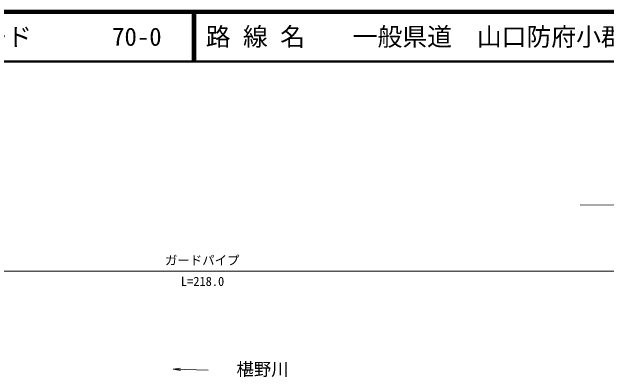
# Model space of a CAD drawing. Units: millimetres, scale not verified. Extents: x 40000 to 680000, y 20000 to 380000.
# Drawn here: x 141341 to 261006, y 306444 to 380000 of the extents above; entities that cross this region are included whole.
import ezdxf
from ezdxf.enums import TextEntityAlignment as Align

# ---------------------------------------------------------------- set-up
doc = ezdxf.new("R2010")
doc.units = ezdxf.units.MM
doc.header["$LTSCALE"] = 1000
doc.linetypes.add('CHAIN', pattern=[18.5, 12, -1.5, 3.5, -1.5])
for name, color, linetype, lineweight in [('M-BGD', 7, 'Continuous', 13), ('M-BMK', 2, 'CHAIN', 13), ('M-STR-HTXT', 7, 'Continuous', 13), ('M-TTL', 2, 'Continuous', 140), ('M-TTL-LINE', 7, 'Continuous', 50)]:
    doc.layers.add(name, color=color, linetype=linetype, lineweight=lineweight)
doc.layers.add('M-BGD-HTXT', color=7, linetype='Continuous')
doc.layers.add('M-TTL-TXT', color=7, linetype='Continuous')
doc.styles.add('ＭＳ ゴシック', font='')
doc.styles.get('ＭＳ ゴシック').set_extended_font_data('MS Gothic')

msp = doc.modelspace()

# ---------------------------------------------------------------- linework, layer by layer
at = {"layer": 'M-BGD'}
for q in [(175320, 308245), (180842, 307852), (175307, 307745)]:
    msp.add_line((173814, 308034), q, dxfattribs=at)
at = {"layer": 'M-BMK'}
msp.add_line((255801, 341135), (286855, 340882), dxfattribs=at)
at = {"layer": 'M-STR-HTXT'}
msp.add_line((68413, 327750), (280214, 327750), dxfattribs=at)
at = {"layer": 'M-TTL'}
msp.add_line((680000, 380000), (40000, 380000), dxfattribs=at)
at = {"layer": 'M-TTL-LINE'}
for p, q in [((177750, 380000), (177750, 370000)), ((178250, 380000), (178250, 370000)), ((40000, 370000), (680000, 370000))]:
    msp.add_line(p, q, dxfattribs=at)

# ---------------------------------------------------------------- texts
at = {"layer": 'M-BGD-HTXT', "style": 'ＭＳ ゴシック'}
msp.add_text('椹野川', height=2566, dxfattribs=at).set_placement((191822, 305982), align=Align.BOTTOM_CENTER)
at = {"layer": 'M-STR-HTXT', "style": 'ＭＳ ゴシック'}
for s, p in [('ガードパイプ', (179663, 328506)), ('L=218.0', (179739, 324265))]:
    msp.add_text(s, height=1833, dxfattribs=at).set_placement(p, align=Align.BOTTOM_CENTER)
at = {"layer": 'M-TTL-TXT', "style": 'ＭＳ ゴシック'}
for s, p in [('図面コード', (120380, 375000)), ('路 線 名', (180380, 375000)), ('一般県道\u3000山口防府小郡自転車道線', (209969, 375000)), ('70-0', (161521, 375000))]:
    msp.add_text(s, height=3666, dxfattribs=at).set_placement(p, align=Align.MIDDLE_LEFT)

doc.saveas('drawing.dxf')
